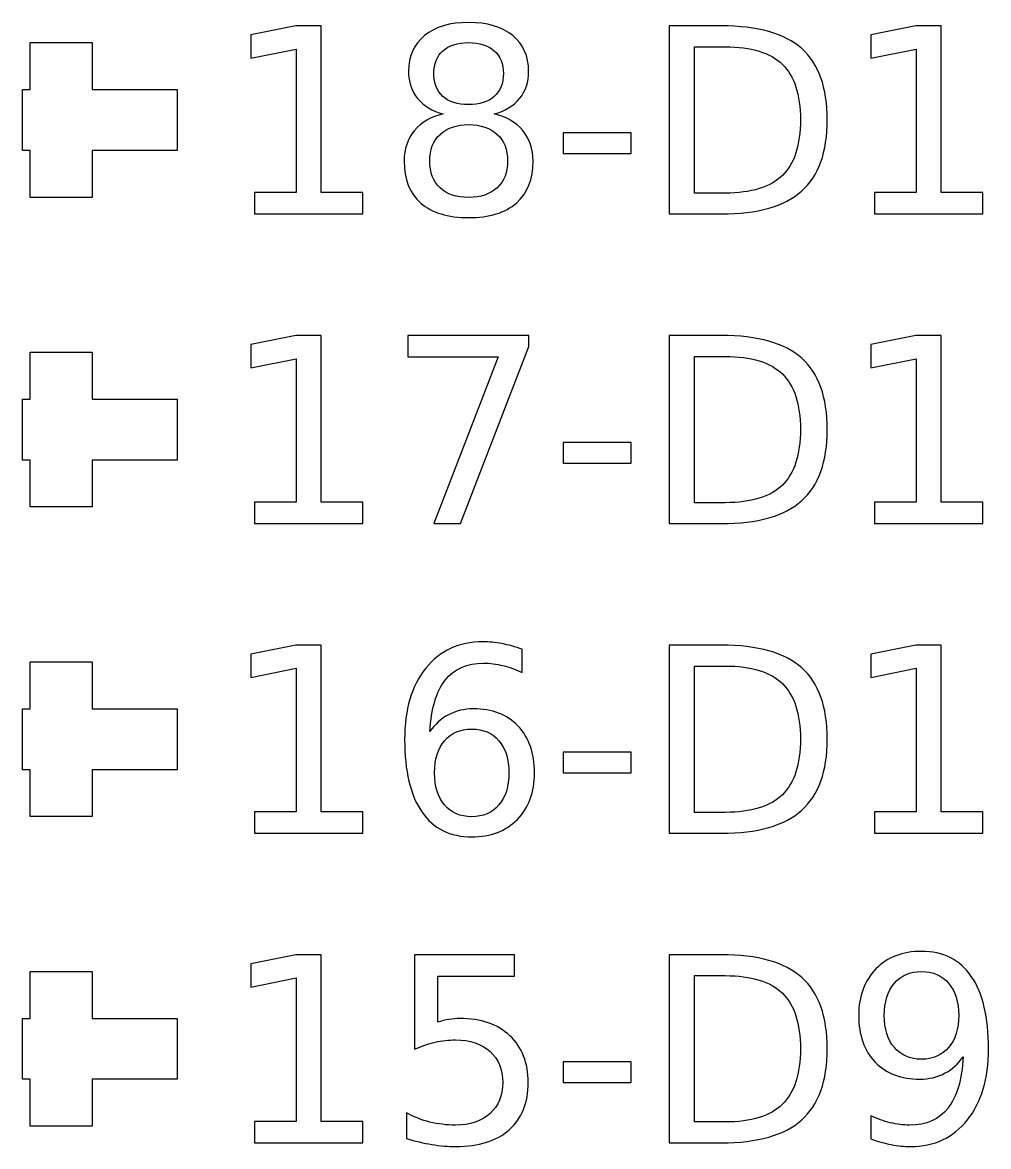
# Model space of a CAD drawing. Header units: centimetres. Extents: x -12.19 to -8.67, y -16.58 to -12.59.
# Drawn here: x -10.182 to -9.39, y -16.581 to -15.659 of the extents above; entities that cross this region are included whole.
import ezdxf

# ---------------------------------------------------------------- set-up
doc = ezdxf.new("R2010")
doc.units = ezdxf.units.CM
doc.header["$MEASUREMENT"] = 0
doc.layers.add('Layer 1', color=7, linetype='Continuous')

msp = doc.modelspace()

# ---------------------------------------------------------------- linework, layer by layer
at = {"layer": 'Layer 1', "color": 250}
for points, knots in [([(-9.99223, -15.79848), (-9.99223, -15.79848), (-9.95813, -15.79848), (-9.95813, -15.79848), (-9.95813, -15.79848), (-9.95813, -15.79848), (-9.95813, -15.68076), (-9.95813, -15.68076), (-9.95813, -15.68076), (-9.95813, -15.68076), (-9.99523, -15.68821), (-9.99523, -15.68821), (-9.99523, -15.68821), (-9.99523, -15.68821), (-9.99523, -15.66919), (-9.99523, -15.66919), (-9.99523, -15.66919), (-9.99523, -15.66919), (-9.95834, -15.66175), (-9.95834, -15.66175), (-9.95834, -15.66175), (-9.95834, -15.66175), (-9.93746, -15.66175), (-9.93746, -15.66175), (-9.93746, -15.66175), (-9.93746, -15.66175), (-9.93746, -15.79848), (-9.93746, -15.79848), (-9.93746, -15.79848), (-9.93746, -15.79848), (-9.90335, -15.79848), (-9.90335, -15.79848), (-9.90335, -15.79848), (-9.90335, -15.79848), (-9.90335, -15.81605), (-9.90335, -15.81605), (-9.90335, -15.81605), (-9.90335, -15.81605), (-9.99223, -15.81605), (-9.99223, -15.81605), (-9.99223, -15.81605), (-9.99223, -15.81605), (-9.99223, -15.79848), (-9.99223, -15.79848)], [0, 0, 0, 0, 0.090909, 0.090909, 0.090909, 0.090909, 0.181818, 0.181818, 0.181818, 0.181818, 0.272727, 0.272727, 0.272727, 0.272727, 0.363636, 0.363636, 0.363636, 0.363636, 0.454545, 0.454545, 0.454545, 0.454545, 0.545455, 0.545455, 0.545455, 0.545455, 0.636364, 0.636364, 0.636364, 0.636364, 0.727273, 0.727273, 0.727273, 0.727273, 0.818182, 0.818182, 0.818182, 0.818182, 0.909091, 0.909091, 0.909091, 0.909091, 1, 1, 1, 1]), ([(-9.83743, -15.73389), (-9.84638, -15.73167), (-9.85336, -15.72751), (-9.85837, -15.72137), (-9.85837, -15.72137), (-9.86334, -15.71526), (-9.86585, -15.70779), (-9.86585, -15.69897), (-9.86585, -15.69897), (-9.86585, -15.68662), (-9.86147, -15.67688), (-9.85269, -15.66972), (-9.85269, -15.66972), (-9.84391, -15.66256), (-9.83185, -15.65896), (-9.81658, -15.65896), (-9.81658, -15.65896), (-9.80123, -15.65896), (-9.78917, -15.66256), (-9.78042, -15.66972), (-9.78042, -15.66972), (-9.77167, -15.67688), (-9.7673, -15.68662), (-9.7673, -15.69897), (-9.7673, -15.69897), (-9.7673, -15.70779), (-9.7698, -15.71526), (-9.77477, -15.72137), (-9.77477, -15.72137), (-9.77978, -15.72751), (-9.78673, -15.73167), (-9.79562, -15.73389), (-9.79562, -15.73389), (-9.78553, -15.73622), (-9.7777, -15.7408), (-9.77209, -15.74765), (-9.77209, -15.74765), (-9.76648, -15.75446), (-9.76366, -15.76278), (-9.76366, -15.77266), (-9.76366, -15.77266), (-9.76366, -15.78758), (-9.76821, -15.79908), (-9.77735, -15.80705), (-9.77735, -15.80705), (-9.78649, -15.81506), (-9.79957, -15.81905), (-9.81658, -15.81905), (-9.81658, -15.81905), (-9.83358, -15.81905), (-9.84666, -15.81506), (-9.8558, -15.80705), (-9.8558, -15.80705), (-9.86493, -15.79908), (-9.86948, -15.78758), (-9.86948, -15.77266), (-9.86948, -15.77266), (-9.86948, -15.76278), (-9.86666, -15.75446), (-9.86102, -15.74765), (-9.86102, -15.74765), (-9.85534, -15.7408), (-9.84751, -15.73622), (-9.83743, -15.73389)], [0, 0, 0, 0, 0.0625, 0.0625, 0.0625, 0.0625, 0.125, 0.125, 0.125, 0.125, 0.1875, 0.1875, 0.1875, 0.1875, 0.25, 0.25, 0.25, 0.25, 0.3125, 0.3125, 0.3125, 0.3125, 0.375, 0.375, 0.375, 0.375, 0.4375, 0.4375, 0.4375, 0.4375, 0.5, 0.5, 0.5, 0.5, 0.5625, 0.5625, 0.5625, 0.5625, 0.625, 0.625, 0.625, 0.625, 0.6875, 0.6875, 0.6875, 0.6875, 0.75, 0.75, 0.75, 0.75, 0.8125, 0.8125, 0.8125, 0.8125, 0.875, 0.875, 0.875, 0.875, 0.9375, 0.9375, 0.9375, 0.9375, 1, 1, 1, 1]), ([(-9.65207, -15.66175), (-9.65207, -15.66175), (-9.60919, -15.66175), (-9.60919, -15.66175), (-9.60919, -15.66175), (-9.57927, -15.66175), (-9.55733, -15.66796), (-9.54336, -15.68041), (-9.54336, -15.68041), (-9.52936, -15.69283), (-9.52238, -15.7123), (-9.52238, -15.73876), (-9.52238, -15.73876), (-9.52238, -15.76536), (-9.5294, -15.78487), (-9.54347, -15.79735), (-9.54347, -15.79735), (-9.55751, -15.80981), (-9.57941, -15.81605), (-9.60919, -15.81605), (-9.60919, -15.81605), (-9.60919, -15.81605), (-9.65207, -15.81605), (-9.65207, -15.81605), (-9.65207, -15.81605), (-9.65207, -15.81605), (-9.65207, -15.66175), (-9.65207, -15.66175)], [0, 0, 0, 0, 0.142857, 0.142857, 0.142857, 0.142857, 0.285714, 0.285714, 0.285714, 0.285714, 0.428571, 0.428571, 0.428571, 0.428571, 0.571429, 0.571429, 0.571429, 0.571429, 0.714286, 0.714286, 0.714286, 0.714286, 0.857143, 0.857143, 0.857143, 0.857143, 1, 1, 1, 1]), ([(-9.48364, -15.79848), (-9.48364, -15.79848), (-9.44954, -15.79848), (-9.44954, -15.79848), (-9.44954, -15.79848), (-9.44954, -15.79848), (-9.44954, -15.68076), (-9.44954, -15.68076), (-9.44954, -15.68076), (-9.44954, -15.68076), (-9.48664, -15.68821), (-9.48664, -15.68821), (-9.48664, -15.68821), (-9.48664, -15.68821), (-9.48664, -15.66919), (-9.48664, -15.66919), (-9.48664, -15.66919), (-9.48664, -15.66919), (-9.44975, -15.66175), (-9.44975, -15.66175), (-9.44975, -15.66175), (-9.44975, -15.66175), (-9.42887, -15.66175), (-9.42887, -15.66175), (-9.42887, -15.66175), (-9.42887, -15.66175), (-9.42887, -15.79848), (-9.42887, -15.79848), (-9.42887, -15.79848), (-9.42887, -15.79848), (-9.39476, -15.79848), (-9.39476, -15.79848), (-9.39476, -15.79848), (-9.39476, -15.79848), (-9.39476, -15.81605), (-9.39476, -15.81605), (-9.39476, -15.81605), (-9.39476, -15.81605), (-9.48364, -15.81605), (-9.48364, -15.81605), (-9.48364, -15.81605), (-9.48364, -15.81605), (-9.48364, -15.79848), (-9.48364, -15.79848)], [0, 0, 0, 0, 0.090909, 0.090909, 0.090909, 0.090909, 0.181818, 0.181818, 0.181818, 0.181818, 0.272727, 0.272727, 0.272727, 0.272727, 0.363636, 0.363636, 0.363636, 0.363636, 0.454545, 0.454545, 0.454545, 0.454545, 0.545455, 0.545455, 0.545455, 0.545455, 0.636364, 0.636364, 0.636364, 0.636364, 0.727273, 0.727273, 0.727273, 0.727273, 0.818182, 0.818182, 0.818182, 0.818182, 0.909091, 0.909091, 0.909091, 0.909091, 1, 1, 1, 1]), ([(-9.84507, -15.70091), (-9.84507, -15.70891), (-9.84257, -15.71516), (-9.8376, -15.71964), (-9.8376, -15.71964), (-9.83259, -15.72412), (-9.82561, -15.72634), (-9.81658, -15.72634), (-9.81658, -15.72634), (-9.80762, -15.72634), (-9.80063, -15.72412), (-9.79555, -15.71964), (-9.79555, -15.71964), (-9.79051, -15.71516), (-9.78797, -15.70891), (-9.78797, -15.70091), (-9.78797, -15.70091), (-9.78797, -15.69293), (-9.79051, -15.68669), (-9.79555, -15.68221), (-9.79555, -15.68221), (-9.80063, -15.67773), (-9.80762, -15.67551), (-9.81658, -15.67551), (-9.81658, -15.67551), (-9.82561, -15.67551), (-9.83259, -15.67773), (-9.8376, -15.68221), (-9.8376, -15.68221), (-9.84257, -15.68669), (-9.84507, -15.69293), (-9.84507, -15.70091)], [0, 0, 0, 0, 0.125, 0.125, 0.125, 0.125, 0.25, 0.25, 0.25, 0.25, 0.375, 0.375, 0.375, 0.375, 0.5, 0.5, 0.5, 0.5, 0.625, 0.625, 0.625, 0.625, 0.75, 0.75, 0.75, 0.75, 0.875, 0.875, 0.875, 0.875, 1, 1, 1, 1]), ([(-9.63119, -15.67889), (-9.63119, -15.67889), (-9.63119, -15.79891), (-9.63119, -15.79891), (-9.63119, -15.79891), (-9.63119, -15.79891), (-9.60598, -15.79891), (-9.60598, -15.79891), (-9.60598, -15.79891), (-9.5847, -15.79891), (-9.56911, -15.79407), (-9.5592, -15.78444), (-9.5592, -15.78444), (-9.54932, -15.77478), (-9.54438, -15.75957), (-9.54438, -15.73876), (-9.54438, -15.73876), (-9.54438, -15.71809), (-9.54932, -15.70292), (-9.5592, -15.69332), (-9.5592, -15.69332), (-9.56911, -15.68369), (-9.5847, -15.67889), (-9.60598, -15.67889), (-9.60598, -15.67889), (-9.60598, -15.67889), (-9.63119, -15.67889), (-9.63119, -15.67889)], [0, 0, 0, 0, 0.142857, 0.142857, 0.142857, 0.142857, 0.285714, 0.285714, 0.285714, 0.285714, 0.428571, 0.428571, 0.428571, 0.428571, 0.571429, 0.571429, 0.571429, 0.571429, 0.714286, 0.714286, 0.714286, 0.714286, 0.857143, 0.857143, 0.857143, 0.857143, 1, 1, 1, 1]), ([(-9.81658, -15.74278), (-9.82649, -15.74278), (-9.83429, -15.74543), (-9.83996, -15.75075), (-9.83996, -15.75075), (-9.84564, -15.75604), (-9.84849, -15.76335), (-9.84849, -15.77262), (-9.84849, -15.77262), (-9.84849, -15.78194), (-9.84564, -15.78924), (-9.83996, -15.79453), (-9.83996, -15.79453), (-9.83429, -15.79986), (-9.82649, -15.8025), (-9.81658, -15.8025), (-9.81658, -15.8025), (-9.80666, -15.8025), (-9.79883, -15.79982), (-9.79312, -15.7945), (-9.79312, -15.7945), (-9.7874, -15.78917), (-9.78455, -15.78187), (-9.78455, -15.77262), (-9.78455, -15.77262), (-9.78455, -15.76335), (-9.7874, -15.75604), (-9.79308, -15.75075), (-9.79308, -15.75075), (-9.79876, -15.74543), (-9.80659, -15.74278), (-9.81658, -15.74278)], [0, 0, 0, 0, 0.125, 0.125, 0.125, 0.125, 0.25, 0.25, 0.25, 0.25, 0.375, 0.375, 0.375, 0.375, 0.5, 0.5, 0.5, 0.5, 0.625, 0.625, 0.625, 0.625, 0.75, 0.75, 0.75, 0.75, 0.875, 0.875, 0.875, 0.875, 1, 1, 1, 1]), ([(-9.73887, -15.74962), (-9.73887, -15.74962), (-9.68318, -15.74962), (-9.68318, -15.74962), (-9.68318, -15.74962), (-9.68318, -15.74962), (-9.68318, -15.76656), (-9.68318, -15.76656), (-9.68318, -15.76656), (-9.68318, -15.76656), (-9.73887, -15.76656), (-9.73887, -15.76656), (-9.73887, -15.76656), (-9.73887, -15.76656), (-9.73887, -15.74962), (-9.73887, -15.74962)], [0, 0, 0, 0, 0.25, 0.25, 0.25, 0.25, 0.5, 0.5, 0.5, 0.5, 0.75, 0.75, 0.75, 0.75, 1, 1, 1, 1]), ([(-9.99223, -16.05248), (-9.99223, -16.05248), (-9.95813, -16.05248), (-9.95813, -16.05248), (-9.95813, -16.05248), (-9.95813, -16.05248), (-9.95813, -15.93476), (-9.95813, -15.93476), (-9.95813, -15.93476), (-9.95813, -15.93476), (-9.99523, -15.94221), (-9.99523, -15.94221), (-9.99523, -15.94221), (-9.99523, -15.94221), (-9.99523, -15.92319), (-9.99523, -15.92319), (-9.99523, -15.92319), (-9.99523, -15.92319), (-9.95834, -15.91575), (-9.95834, -15.91575), (-9.95834, -15.91575), (-9.95834, -15.91575), (-9.93746, -15.91575), (-9.93746, -15.91575), (-9.93746, -15.91575), (-9.93746, -15.91575), (-9.93746, -16.05248), (-9.93746, -16.05248), (-9.93746, -16.05248), (-9.93746, -16.05248), (-9.90335, -16.05248), (-9.90335, -16.05248), (-9.90335, -16.05248), (-9.90335, -16.05248), (-9.90335, -16.07005), (-9.90335, -16.07005), (-9.90335, -16.07005), (-9.90335, -16.07005), (-9.99223, -16.07005), (-9.99223, -16.07005), (-9.99223, -16.07005), (-9.99223, -16.07005), (-9.99223, -16.05248), (-9.99223, -16.05248)], [0, 0, 0, 0, 0.090909, 0.090909, 0.090909, 0.090909, 0.181818, 0.181818, 0.181818, 0.181818, 0.272727, 0.272727, 0.272727, 0.272727, 0.363636, 0.363636, 0.363636, 0.363636, 0.454545, 0.454545, 0.454545, 0.454545, 0.545455, 0.545455, 0.545455, 0.545455, 0.636364, 0.636364, 0.636364, 0.636364, 0.727273, 0.727273, 0.727273, 0.727273, 0.818182, 0.818182, 0.818182, 0.818182, 0.909091, 0.909091, 0.909091, 0.909091, 1, 1, 1, 1]), ([(-9.86648, -15.91575), (-9.86648, -15.91575), (-9.76726, -15.91575), (-9.76726, -15.91575), (-9.76726, -15.91575), (-9.76726, -15.91575), (-9.76726, -15.92464), (-9.76726, -15.92464), (-9.76726, -15.92464), (-9.76726, -15.92464), (-9.82332, -16.07005), (-9.82332, -16.07005), (-9.82332, -16.07005), (-9.82332, -16.07005), (-9.84511, -16.07005), (-9.84511, -16.07005), (-9.84511, -16.07005), (-9.84511, -16.07005), (-9.79238, -15.93332), (-9.79238, -15.93332), (-9.79238, -15.93332), (-9.79238, -15.93332), (-9.86648, -15.93332), (-9.86648, -15.93332), (-9.86648, -15.93332), (-9.86648, -15.93332), (-9.86648, -15.91575), (-9.86648, -15.91575)], [0, 0, 0, 0, 0.142857, 0.142857, 0.142857, 0.142857, 0.285714, 0.285714, 0.285714, 0.285714, 0.428571, 0.428571, 0.428571, 0.428571, 0.571429, 0.571429, 0.571429, 0.571429, 0.714286, 0.714286, 0.714286, 0.714286, 0.857143, 0.857143, 0.857143, 0.857143, 1, 1, 1, 1]), ([(-9.65207, -15.91575), (-9.65207, -15.91575), (-9.60919, -15.91575), (-9.60919, -15.91575), (-9.60919, -15.91575), (-9.57927, -15.91575), (-9.55733, -15.92196), (-9.54336, -15.93441), (-9.54336, -15.93441), (-9.52936, -15.94683), (-9.52238, -15.9663), (-9.52238, -15.99276), (-9.52238, -15.99276), (-9.52238, -16.01936), (-9.5294, -16.03887), (-9.54347, -16.05135), (-9.54347, -16.05135), (-9.55751, -16.06381), (-9.57941, -16.07005), (-9.60919, -16.07005), (-9.60919, -16.07005), (-9.60919, -16.07005), (-9.65207, -16.07005), (-9.65207, -16.07005), (-9.65207, -16.07005), (-9.65207, -16.07005), (-9.65207, -15.91575), (-9.65207, -15.91575)], [0, 0, 0, 0, 0.142857, 0.142857, 0.142857, 0.142857, 0.285714, 0.285714, 0.285714, 0.285714, 0.428571, 0.428571, 0.428571, 0.428571, 0.571429, 0.571429, 0.571429, 0.571429, 0.714286, 0.714286, 0.714286, 0.714286, 0.857143, 0.857143, 0.857143, 0.857143, 1, 1, 1, 1]), ([(-9.48364, -16.05248), (-9.48364, -16.05248), (-9.44954, -16.05248), (-9.44954, -16.05248), (-9.44954, -16.05248), (-9.44954, -16.05248), (-9.44954, -15.93476), (-9.44954, -15.93476), (-9.44954, -15.93476), (-9.44954, -15.93476), (-9.48664, -15.94221), (-9.48664, -15.94221), (-9.48664, -15.94221), (-9.48664, -15.94221), (-9.48664, -15.92319), (-9.48664, -15.92319), (-9.48664, -15.92319), (-9.48664, -15.92319), (-9.44975, -15.91575), (-9.44975, -15.91575), (-9.44975, -15.91575), (-9.44975, -15.91575), (-9.42887, -15.91575), (-9.42887, -15.91575), (-9.42887, -15.91575), (-9.42887, -15.91575), (-9.42887, -16.05248), (-9.42887, -16.05248), (-9.42887, -16.05248), (-9.42887, -16.05248), (-9.39476, -16.05248), (-9.39476, -16.05248), (-9.39476, -16.05248), (-9.39476, -16.05248), (-9.39476, -16.07005), (-9.39476, -16.07005), (-9.39476, -16.07005), (-9.39476, -16.07005), (-9.48364, -16.07005), (-9.48364, -16.07005), (-9.48364, -16.07005), (-9.48364, -16.07005), (-9.48364, -16.05248), (-9.48364, -16.05248)], [0, 0, 0, 0, 0.090909, 0.090909, 0.090909, 0.090909, 0.181818, 0.181818, 0.181818, 0.181818, 0.272727, 0.272727, 0.272727, 0.272727, 0.363636, 0.363636, 0.363636, 0.363636, 0.454545, 0.454545, 0.454545, 0.454545, 0.545455, 0.545455, 0.545455, 0.545455, 0.636364, 0.636364, 0.636364, 0.636364, 0.727273, 0.727273, 0.727273, 0.727273, 0.818182, 0.818182, 0.818182, 0.818182, 0.909091, 0.909091, 0.909091, 0.909091, 1, 1, 1, 1]), ([(-9.63119, -15.93289), (-9.63119, -15.93289), (-9.63119, -16.05291), (-9.63119, -16.05291), (-9.63119, -16.05291), (-9.63119, -16.05291), (-9.60598, -16.05291), (-9.60598, -16.05291), (-9.60598, -16.05291), (-9.5847, -16.05291), (-9.56911, -16.04807), (-9.5592, -16.03844), (-9.5592, -16.03844), (-9.54932, -16.02878), (-9.54438, -16.01357), (-9.54438, -15.99276), (-9.54438, -15.99276), (-9.54438, -15.97209), (-9.54932, -15.95692), (-9.5592, -15.94732), (-9.5592, -15.94732), (-9.56911, -15.93769), (-9.5847, -15.93289), (-9.60598, -15.93289), (-9.60598, -15.93289), (-9.60598, -15.93289), (-9.63119, -15.93289), (-9.63119, -15.93289)], [0, 0, 0, 0, 0.142857, 0.142857, 0.142857, 0.142857, 0.285714, 0.285714, 0.285714, 0.285714, 0.428571, 0.428571, 0.428571, 0.428571, 0.571429, 0.571429, 0.571429, 0.571429, 0.714286, 0.714286, 0.714286, 0.714286, 0.857143, 0.857143, 0.857143, 0.857143, 1, 1, 1, 1]), ([(-9.73887, -16.00362), (-9.73887, -16.00362), (-9.68318, -16.00362), (-9.68318, -16.00362), (-9.68318, -16.00362), (-9.68318, -16.00362), (-9.68318, -16.02056), (-9.68318, -16.02056), (-9.68318, -16.02056), (-9.68318, -16.02056), (-9.73887, -16.02056), (-9.73887, -16.02056), (-9.73887, -16.02056), (-9.73887, -16.02056), (-9.73887, -16.00362), (-9.73887, -16.00362)], [0, 0, 0, 0, 0.25, 0.25, 0.25, 0.25, 0.5, 0.5, 0.5, 0.5, 0.75, 0.75, 0.75, 0.75, 1, 1, 1, 1]), ([(-9.99223, -16.30648), (-9.99223, -16.30648), (-9.95813, -16.30648), (-9.95813, -16.30648), (-9.95813, -16.30648), (-9.95813, -16.30648), (-9.95813, -16.18876), (-9.95813, -16.18876), (-9.95813, -16.18876), (-9.95813, -16.18876), (-9.99523, -16.19621), (-9.99523, -16.19621), (-9.99523, -16.19621), (-9.99523, -16.19621), (-9.99523, -16.17719), (-9.99523, -16.17719), (-9.99523, -16.17719), (-9.99523, -16.17719), (-9.95834, -16.16975), (-9.95834, -16.16975), (-9.95834, -16.16975), (-9.95834, -16.16975), (-9.93746, -16.16975), (-9.93746, -16.16975), (-9.93746, -16.16975), (-9.93746, -16.16975), (-9.93746, -16.30648), (-9.93746, -16.30648), (-9.93746, -16.30648), (-9.93746, -16.30648), (-9.90335, -16.30648), (-9.90335, -16.30648), (-9.90335, -16.30648), (-9.90335, -16.30648), (-9.90335, -16.32405), (-9.90335, -16.32405), (-9.90335, -16.32405), (-9.90335, -16.32405), (-9.99223, -16.32405), (-9.99223, -16.32405), (-9.99223, -16.32405), (-9.99223, -16.32405), (-9.99223, -16.30648), (-9.99223, -16.30648)], [0, 0, 0, 0, 0.090909, 0.090909, 0.090909, 0.090909, 0.181818, 0.181818, 0.181818, 0.181818, 0.272727, 0.272727, 0.272727, 0.272727, 0.363636, 0.363636, 0.363636, 0.363636, 0.454545, 0.454545, 0.454545, 0.454545, 0.545455, 0.545455, 0.545455, 0.545455, 0.636364, 0.636364, 0.636364, 0.636364, 0.727273, 0.727273, 0.727273, 0.727273, 0.818182, 0.818182, 0.818182, 0.818182, 0.909091, 0.909091, 0.909091, 0.909091, 1, 1, 1, 1]), ([(-9.77252, -16.17317), (-9.77252, -16.17317), (-9.77252, -16.19219), (-9.77252, -16.19219), (-9.77252, -16.19219), (-9.77774, -16.18972), (-9.78303, -16.18781), (-9.78839, -16.18651), (-9.78839, -16.18651), (-9.79372, -16.1852), (-9.79901, -16.18453), (-9.80427, -16.18453), (-9.80427, -16.18453), (-9.81802, -16.18453), (-9.82857, -16.18919), (-9.83584, -16.19847), (-9.83584, -16.19847), (-9.8431, -16.20778), (-9.84726, -16.22182), (-9.84828, -16.24066), (-9.84828, -16.24066), (-9.84422, -16.23466), (-9.83911, -16.23004), (-9.83298, -16.22683), (-9.83298, -16.22683), (-9.82684, -16.22362), (-9.82011, -16.22203), (-9.81273, -16.22203), (-9.81273, -16.22203), (-9.79725, -16.22203), (-9.78497, -16.22672), (-9.77597, -16.23614), (-9.77597, -16.23614), (-9.76698, -16.24556), (-9.7625, -16.25833), (-9.7625, -16.27452), (-9.7625, -16.27452), (-9.7625, -16.2904), (-9.76719, -16.3031), (-9.77654, -16.31269), (-9.77654, -16.31269), (-9.78592, -16.32225), (-9.79841, -16.32705), (-9.81397, -16.32705), (-9.81397, -16.32705), (-9.83182, -16.32705), (-9.84546, -16.3202), (-9.85491, -16.30652), (-9.85491, -16.30652), (-9.86433, -16.29287), (-9.86906, -16.27304), (-9.86906, -16.24704), (-9.86906, -16.24704), (-9.86906, -16.22266), (-9.86327, -16.20323), (-9.8517, -16.18873), (-9.8517, -16.18873), (-9.8401, -16.17423), (-9.82459, -16.16696), (-9.80508, -16.16696), (-9.80508, -16.16696), (-9.79986, -16.16696), (-9.79456, -16.16749), (-9.7892, -16.16852), (-9.7892, -16.16852), (-9.78388, -16.16954), (-9.7783, -16.17109), (-9.77252, -16.17317)], [0, 0, 0, 0, 0.058824, 0.058824, 0.058824, 0.058824, 0.117647, 0.117647, 0.117647, 0.117647, 0.176471, 0.176471, 0.176471, 0.176471, 0.235294, 0.235294, 0.235294, 0.235294, 0.294118, 0.294118, 0.294118, 0.294118, 0.352941, 0.352941, 0.352941, 0.352941, 0.411765, 0.411765, 0.411765, 0.411765, 0.470588, 0.470588, 0.470588, 0.470588, 0.529412, 0.529412, 0.529412, 0.529412, 0.588235, 0.588235, 0.588235, 0.588235, 0.647059, 0.647059, 0.647059, 0.647059, 0.705882, 0.705882, 0.705882, 0.705882, 0.764706, 0.764706, 0.764706, 0.764706, 0.823529, 0.823529, 0.823529, 0.823529, 0.882353, 0.882353, 0.882353, 0.882353, 0.941176, 0.941176, 0.941176, 0.941176, 1, 1, 1, 1]), ([(-9.65207, -16.16975), (-9.65207, -16.16975), (-9.60919, -16.16975), (-9.60919, -16.16975), (-9.60919, -16.16975), (-9.57927, -16.16975), (-9.55733, -16.17596), (-9.54336, -16.18841), (-9.54336, -16.18841), (-9.52936, -16.20083), (-9.52238, -16.2203), (-9.52238, -16.24676), (-9.52238, -16.24676), (-9.52238, -16.27336), (-9.5294, -16.29287), (-9.54347, -16.30535), (-9.54347, -16.30535), (-9.55751, -16.31781), (-9.57941, -16.32405), (-9.60919, -16.32405), (-9.60919, -16.32405), (-9.60919, -16.32405), (-9.65207, -16.32405), (-9.65207, -16.32405), (-9.65207, -16.32405), (-9.65207, -16.32405), (-9.65207, -16.16975), (-9.65207, -16.16975)], [0, 0, 0, 0, 0.142857, 0.142857, 0.142857, 0.142857, 0.285714, 0.285714, 0.285714, 0.285714, 0.428571, 0.428571, 0.428571, 0.428571, 0.571429, 0.571429, 0.571429, 0.571429, 0.714286, 0.714286, 0.714286, 0.714286, 0.857143, 0.857143, 0.857143, 0.857143, 1, 1, 1, 1]), ([(-9.48364, -16.30648), (-9.48364, -16.30648), (-9.44954, -16.30648), (-9.44954, -16.30648), (-9.44954, -16.30648), (-9.44954, -16.30648), (-9.44954, -16.18876), (-9.44954, -16.18876), (-9.44954, -16.18876), (-9.44954, -16.18876), (-9.48664, -16.19621), (-9.48664, -16.19621), (-9.48664, -16.19621), (-9.48664, -16.19621), (-9.48664, -16.17719), (-9.48664, -16.17719), (-9.48664, -16.17719), (-9.48664, -16.17719), (-9.44975, -16.16975), (-9.44975, -16.16975), (-9.44975, -16.16975), (-9.44975, -16.16975), (-9.42887, -16.16975), (-9.42887, -16.16975), (-9.42887, -16.16975), (-9.42887, -16.16975), (-9.42887, -16.30648), (-9.42887, -16.30648), (-9.42887, -16.30648), (-9.42887, -16.30648), (-9.39476, -16.30648), (-9.39476, -16.30648), (-9.39476, -16.30648), (-9.39476, -16.30648), (-9.39476, -16.32405), (-9.39476, -16.32405), (-9.39476, -16.32405), (-9.39476, -16.32405), (-9.48364, -16.32405), (-9.48364, -16.32405), (-9.48364, -16.32405), (-9.48364, -16.32405), (-9.48364, -16.30648), (-9.48364, -16.30648)], [0, 0, 0, 0, 0.090909, 0.090909, 0.090909, 0.090909, 0.181818, 0.181818, 0.181818, 0.181818, 0.272727, 0.272727, 0.272727, 0.272727, 0.363636, 0.363636, 0.363636, 0.363636, 0.454545, 0.454545, 0.454545, 0.454545, 0.545455, 0.545455, 0.545455, 0.545455, 0.636364, 0.636364, 0.636364, 0.636364, 0.727273, 0.727273, 0.727273, 0.727273, 0.818182, 0.818182, 0.818182, 0.818182, 0.909091, 0.909091, 0.909091, 0.909091, 1, 1, 1, 1]), ([(-9.63119, -16.18689), (-9.63119, -16.18689), (-9.63119, -16.30691), (-9.63119, -16.30691), (-9.63119, -16.30691), (-9.63119, -16.30691), (-9.60598, -16.30691), (-9.60598, -16.30691), (-9.60598, -16.30691), (-9.5847, -16.30691), (-9.56911, -16.30207), (-9.5592, -16.29244), (-9.5592, -16.29244), (-9.54932, -16.28278), (-9.54438, -16.26757), (-9.54438, -16.24676), (-9.54438, -16.24676), (-9.54438, -16.22609), (-9.54932, -16.21092), (-9.5592, -16.20132), (-9.5592, -16.20132), (-9.56911, -16.19169), (-9.5847, -16.18689), (-9.60598, -16.18689), (-9.60598, -16.18689), (-9.60598, -16.18689), (-9.63119, -16.18689), (-9.63119, -16.18689)], [0, 0, 0, 0, 0.142857, 0.142857, 0.142857, 0.142857, 0.285714, 0.285714, 0.285714, 0.285714, 0.428571, 0.428571, 0.428571, 0.428571, 0.571429, 0.571429, 0.571429, 0.571429, 0.714286, 0.714286, 0.714286, 0.714286, 0.857143, 0.857143, 0.857143, 0.857143, 1, 1, 1, 1]), ([(-9.81397, -16.23857), (-9.82335, -16.23857), (-9.83079, -16.24178), (-9.83626, -16.24817), (-9.83626, -16.24817), (-9.84172, -16.25459), (-9.84447, -16.26337), (-9.84447, -16.27452), (-9.84447, -16.27452), (-9.84447, -16.28563), (-9.84172, -16.29438), (-9.83626, -16.30084), (-9.83626, -16.30084), (-9.83079, -16.30729), (-9.82335, -16.3105), (-9.81397, -16.3105), (-9.81397, -16.3105), (-9.80462, -16.3105), (-9.79718, -16.30729), (-9.79171, -16.30084), (-9.79171, -16.30084), (-9.78624, -16.29438), (-9.78349, -16.28563), (-9.78349, -16.27452), (-9.78349, -16.27452), (-9.78349, -16.26337), (-9.78624, -16.25459), (-9.79171, -16.24817), (-9.79171, -16.24817), (-9.79718, -16.24178), (-9.80462, -16.23857), (-9.81397, -16.23857)], [0, 0, 0, 0, 0.125, 0.125, 0.125, 0.125, 0.25, 0.25, 0.25, 0.25, 0.375, 0.375, 0.375, 0.375, 0.5, 0.5, 0.5, 0.5, 0.625, 0.625, 0.625, 0.625, 0.75, 0.75, 0.75, 0.75, 0.875, 0.875, 0.875, 0.875, 1, 1, 1, 1]), ([(-9.73887, -16.25762), (-9.73887, -16.25762), (-9.68318, -16.25762), (-9.68318, -16.25762), (-9.68318, -16.25762), (-9.68318, -16.25762), (-9.68318, -16.27456), (-9.68318, -16.27456), (-9.68318, -16.27456), (-9.68318, -16.27456), (-9.73887, -16.27456), (-9.73887, -16.27456), (-9.73887, -16.27456), (-9.73887, -16.27456), (-9.73887, -16.25762), (-9.73887, -16.25762)], [0, 0, 0, 0, 0.25, 0.25, 0.25, 0.25, 0.5, 0.5, 0.5, 0.5, 0.75, 0.75, 0.75, 0.75, 1, 1, 1, 1]), ([(-9.48664, -16.57484), (-9.48664, -16.57484), (-9.48664, -16.55583), (-9.48664, -16.55583), (-9.48664, -16.55583), (-9.48142, -16.5583), (-9.47609, -16.5602), (-9.47073, -16.56151), (-9.47073, -16.56151), (-9.46534, -16.56281), (-9.46009, -16.56348), (-9.4549, -16.56348), (-9.4549, -16.56348), (-9.44115, -16.56348), (-9.4306, -16.55886), (-9.42333, -16.54958), (-9.42333, -16.54958), (-9.41606, -16.5403), (-9.4119, -16.52623), (-9.41088, -16.50736), (-9.41088, -16.50736), (-9.41486, -16.51328), (-9.41994, -16.51783), (-9.42608, -16.52101), (-9.42608, -16.52101), (-9.43222, -16.52418), (-9.43899, -16.52577), (-9.44644, -16.52577), (-9.44644, -16.52577), (-9.46185, -16.52577), (-9.47408, -16.52111), (-9.48308, -16.51177), (-9.48308, -16.51177), (-9.49208, -16.50242), (-9.49656, -16.48965), (-9.49656, -16.47345), (-9.49656, -16.47345), (-9.49656, -16.45762), (-9.49186, -16.44492), (-9.48252, -16.43532), (-9.48252, -16.43532), (-9.47313, -16.42576), (-9.46065, -16.42096), (-9.4451, -16.42096), (-9.4451, -16.42096), (-9.42725, -16.42096), (-9.41363, -16.42781), (-9.40421, -16.44149), (-9.40421, -16.44149), (-9.39479, -16.45515), (-9.3901, -16.47501), (-9.3901, -16.50104), (-9.3901, -16.50104), (-9.3901, -16.52538), (-9.39589, -16.54478), (-9.40742, -16.55928), (-9.40742, -16.55928), (-9.41896, -16.57378), (-9.43448, -16.58105), (-9.45399, -16.58105), (-9.45399, -16.58105), (-9.45921, -16.58105), (-9.46453, -16.58052), (-9.46989, -16.5795), (-9.46989, -16.5795), (-9.47528, -16.57847), (-9.48086, -16.57692), (-9.48664, -16.57484)], [0, 0, 0, 0, 0.058824, 0.058824, 0.058824, 0.058824, 0.117647, 0.117647, 0.117647, 0.117647, 0.176471, 0.176471, 0.176471, 0.176471, 0.235294, 0.235294, 0.235294, 0.235294, 0.294118, 0.294118, 0.294118, 0.294118, 0.352941, 0.352941, 0.352941, 0.352941, 0.411765, 0.411765, 0.411765, 0.411765, 0.470588, 0.470588, 0.470588, 0.470588, 0.529412, 0.529412, 0.529412, 0.529412, 0.588235, 0.588235, 0.588235, 0.588235, 0.647059, 0.647059, 0.647059, 0.647059, 0.705882, 0.705882, 0.705882, 0.705882, 0.764706, 0.764706, 0.764706, 0.764706, 0.823529, 0.823529, 0.823529, 0.823529, 0.882353, 0.882353, 0.882353, 0.882353, 0.941176, 0.941176, 0.941176, 0.941176, 1, 1, 1, 1]), ([(-9.99223, -16.56048), (-9.99223, -16.56048), (-9.95813, -16.56048), (-9.95813, -16.56048), (-9.95813, -16.56048), (-9.95813, -16.56048), (-9.95813, -16.44276), (-9.95813, -16.44276), (-9.95813, -16.44276), (-9.95813, -16.44276), (-9.99523, -16.45021), (-9.99523, -16.45021), (-9.99523, -16.45021), (-9.99523, -16.45021), (-9.99523, -16.43119), (-9.99523, -16.43119), (-9.99523, -16.43119), (-9.99523, -16.43119), (-9.95834, -16.42375), (-9.95834, -16.42375), (-9.95834, -16.42375), (-9.95834, -16.42375), (-9.93746, -16.42375), (-9.93746, -16.42375), (-9.93746, -16.42375), (-9.93746, -16.42375), (-9.93746, -16.56048), (-9.93746, -16.56048), (-9.93746, -16.56048), (-9.93746, -16.56048), (-9.90335, -16.56048), (-9.90335, -16.56048), (-9.90335, -16.56048), (-9.90335, -16.56048), (-9.90335, -16.57805), (-9.90335, -16.57805), (-9.90335, -16.57805), (-9.90335, -16.57805), (-9.99223, -16.57805), (-9.99223, -16.57805), (-9.99223, -16.57805), (-9.99223, -16.57805), (-9.99223, -16.56048), (-9.99223, -16.56048)], [0, 0, 0, 0, 0.090909, 0.090909, 0.090909, 0.090909, 0.181818, 0.181818, 0.181818, 0.181818, 0.272727, 0.272727, 0.272727, 0.272727, 0.363636, 0.363636, 0.363636, 0.363636, 0.454545, 0.454545, 0.454545, 0.454545, 0.545455, 0.545455, 0.545455, 0.545455, 0.636364, 0.636364, 0.636364, 0.636364, 0.727273, 0.727273, 0.727273, 0.727273, 0.818182, 0.818182, 0.818182, 0.818182, 0.909091, 0.909091, 0.909091, 0.909091, 1, 1, 1, 1]), ([(-9.86098, -16.42375), (-9.86098, -16.42375), (-9.77904, -16.42375), (-9.77904, -16.42375), (-9.77904, -16.42375), (-9.77904, -16.42375), (-9.77904, -16.44132), (-9.77904, -16.44132), (-9.77904, -16.44132), (-9.77904, -16.44132), (-9.84186, -16.44132), (-9.84186, -16.44132), (-9.84186, -16.44132), (-9.84186, -16.44132), (-9.84186, -16.47913), (-9.84186, -16.47913), (-9.84186, -16.47913), (-9.83883, -16.47811), (-9.8358, -16.47734), (-9.83277, -16.47681), (-9.83277, -16.47681), (-9.82974, -16.47628), (-9.8267, -16.47603), (-9.82367, -16.47603), (-9.82367, -16.47603), (-9.80645, -16.47603), (-9.79284, -16.48076), (-9.78278, -16.49018), (-9.78278, -16.49018), (-9.77273, -16.49963), (-9.76768, -16.5124), (-9.76768, -16.52852), (-9.76768, -16.52852), (-9.76768, -16.54514), (-9.77283, -16.55805), (-9.78317, -16.56726), (-9.78317, -16.56726), (-9.79351, -16.57646), (-9.80808, -16.58105), (-9.82691, -16.58105), (-9.82691, -16.58105), (-9.83337, -16.58105), (-9.83996, -16.58048), (-9.84669, -16.57939), (-9.84669, -16.57939), (-9.8534, -16.5783), (-9.86035, -16.57664), (-9.86751, -16.57442), (-9.86751, -16.57442), (-9.86751, -16.57442), (-9.86751, -16.55343), (-9.86751, -16.55343), (-9.86751, -16.55343), (-9.8613, -16.55681), (-9.85491, -16.55932), (-9.84828, -16.56098), (-9.84828, -16.56098), (-9.84168, -16.56263), (-9.83467, -16.56348), (-9.8273, -16.56348), (-9.8273, -16.56348), (-9.81541, -16.56348), (-9.80596, -16.56034), (-9.79901, -16.55406), (-9.79901, -16.55406), (-9.79206, -16.54782), (-9.78857, -16.53928), (-9.78857, -16.52852), (-9.78857, -16.52852), (-9.78857, -16.5178), (-9.79206, -16.50926), (-9.79901, -16.50302), (-9.79901, -16.50302), (-9.80596, -16.49674), (-9.81538, -16.4936), (-9.8273, -16.4936), (-9.8273, -16.4936), (-9.83288, -16.4936), (-9.83845, -16.49423), (-9.84398, -16.49547), (-9.84398, -16.49547), (-9.84952, -16.4967), (-9.8552, -16.49864), (-9.86098, -16.50125), (-9.86098, -16.50125), (-9.86098, -16.50125), (-9.86098, -16.42375), (-9.86098, -16.42375)], [0, 0, 0, 0, 0.045455, 0.045455, 0.045455, 0.045455, 0.090909, 0.090909, 0.090909, 0.090909, 0.136364, 0.136364, 0.136364, 0.136364, 0.181818, 0.181818, 0.181818, 0.181818, 0.227273, 0.227273, 0.227273, 0.227273, 0.272727, 0.272727, 0.272727, 0.272727, 0.318182, 0.318182, 0.318182, 0.318182, 0.363636, 0.363636, 0.363636, 0.363636, 0.409091, 0.409091, 0.409091, 0.409091, 0.454545, 0.454545, 0.454545, 0.454545, 0.5, 0.5, 0.5, 0.5, 0.545455, 0.545455, 0.545455, 0.545455, 0.590909, 0.590909, 0.590909, 0.590909, 0.636364, 0.636364, 0.636364, 0.636364, 0.681818, 0.681818, 0.681818, 0.681818, 0.727273, 0.727273, 0.727273, 0.727273, 0.772727, 0.772727, 0.772727, 0.772727, 0.818182, 0.818182, 0.818182, 0.818182, 0.863636, 0.863636, 0.863636, 0.863636, 0.909091, 0.909091, 0.909091, 0.909091, 0.954545, 0.954545, 0.954545, 0.954545, 1, 1, 1, 1]), ([(-9.65207, -16.42375), (-9.65207, -16.42375), (-9.60919, -16.42375), (-9.60919, -16.42375), (-9.60919, -16.42375), (-9.57927, -16.42375), (-9.55733, -16.42996), (-9.54336, -16.44241), (-9.54336, -16.44241), (-9.52936, -16.45483), (-9.52238, -16.4743), (-9.52238, -16.50076), (-9.52238, -16.50076), (-9.52238, -16.52736), (-9.5294, -16.54687), (-9.54347, -16.55935), (-9.54347, -16.55935), (-9.55751, -16.57181), (-9.57941, -16.57805), (-9.60919, -16.57805), (-9.60919, -16.57805), (-9.60919, -16.57805), (-9.65207, -16.57805), (-9.65207, -16.57805), (-9.65207, -16.57805), (-9.65207, -16.57805), (-9.65207, -16.42375), (-9.65207, -16.42375)], [0, 0, 0, 0, 0.142857, 0.142857, 0.142857, 0.142857, 0.285714, 0.285714, 0.285714, 0.285714, 0.428571, 0.428571, 0.428571, 0.428571, 0.571429, 0.571429, 0.571429, 0.571429, 0.714286, 0.714286, 0.714286, 0.714286, 0.857143, 0.857143, 0.857143, 0.857143, 1, 1, 1, 1]), ([(-9.44506, -16.50944), (-9.43571, -16.50944), (-9.42827, -16.50623), (-9.4228, -16.49984), (-9.4228, -16.49984), (-9.41733, -16.49342), (-9.41458, -16.48464), (-9.41458, -16.47345), (-9.41458, -16.47345), (-9.41458, -16.46238), (-9.41733, -16.45363), (-9.4228, -16.44717), (-9.4228, -16.44717), (-9.42827, -16.44072), (-9.43571, -16.43751), (-9.44506, -16.43751), (-9.44506, -16.43751), (-9.45445, -16.43751), (-9.46189, -16.44072), (-9.46735, -16.44717), (-9.46735, -16.44717), (-9.47281, -16.45363), (-9.47557, -16.46238), (-9.47557, -16.47345), (-9.47557, -16.47345), (-9.47557, -16.48464), (-9.47281, -16.49342), (-9.46735, -16.49984), (-9.46735, -16.49984), (-9.46189, -16.50623), (-9.45445, -16.50944), (-9.44506, -16.50944)], [0, 0, 0, 0, 0.125, 0.125, 0.125, 0.125, 0.25, 0.25, 0.25, 0.25, 0.375, 0.375, 0.375, 0.375, 0.5, 0.5, 0.5, 0.5, 0.625, 0.625, 0.625, 0.625, 0.75, 0.75, 0.75, 0.75, 0.875, 0.875, 0.875, 0.875, 1, 1, 1, 1]), ([(-9.63119, -16.44089), (-9.63119, -16.44089), (-9.63119, -16.56091), (-9.63119, -16.56091), (-9.63119, -16.56091), (-9.63119, -16.56091), (-9.60598, -16.56091), (-9.60598, -16.56091), (-9.60598, -16.56091), (-9.5847, -16.56091), (-9.56911, -16.55607), (-9.5592, -16.54644), (-9.5592, -16.54644), (-9.54932, -16.53678), (-9.54438, -16.52157), (-9.54438, -16.50076), (-9.54438, -16.50076), (-9.54438, -16.48009), (-9.54932, -16.46492), (-9.5592, -16.45532), (-9.5592, -16.45532), (-9.56911, -16.44569), (-9.5847, -16.44089), (-9.60598, -16.44089), (-9.60598, -16.44089), (-9.60598, -16.44089), (-9.63119, -16.44089), (-9.63119, -16.44089)], [0, 0, 0, 0, 0.142857, 0.142857, 0.142857, 0.142857, 0.285714, 0.285714, 0.285714, 0.285714, 0.428571, 0.428571, 0.428571, 0.428571, 0.571429, 0.571429, 0.571429, 0.571429, 0.714286, 0.714286, 0.714286, 0.714286, 0.857143, 0.857143, 0.857143, 0.857143, 1, 1, 1, 1]), ([(-9.73887, -16.51162), (-9.73887, -16.51162), (-9.68318, -16.51162), (-9.68318, -16.51162), (-9.68318, -16.51162), (-9.68318, -16.51162), (-9.68318, -16.52856), (-9.68318, -16.52856), (-9.68318, -16.52856), (-9.68318, -16.52856), (-9.73887, -16.52856), (-9.73887, -16.52856), (-9.73887, -16.52856), (-9.73887, -16.52856), (-9.73887, -16.51162), (-9.73887, -16.51162)], [0, 0, 0, 0, 0.25, 0.25, 0.25, 0.25, 0.5, 0.5, 0.5, 0.5, 0.75, 0.75, 0.75, 0.75, 1, 1, 1, 1])]:
    msp.add_open_spline(points, degree=3, knots=knots, dxfattribs=at)
at = {"layer": 'Layer 1', "color": 250, "lineweight": 25}
for points in [[(-10.17615, -15.80242), (-10.17615, -15.80242), (-10.12535, -15.80242), (-10.12535, -15.80242), (-10.12535, -15.80242), (-10.12535, -15.80242), (-10.12535, -15.76392), (-10.12535, -15.76392), (-10.12535, -15.76392), (-10.12535, -15.76392), (-10.0555, -15.76392), (-10.0555, -15.76392), (-10.0555, -15.76392), (-10.0555, -15.76392), (-10.0555, -15.71392), (-10.0555, -15.71392), (-10.0555, -15.71392), (-10.0555, -15.71392), (-10.12535, -15.71392), (-10.12535, -15.71392), (-10.12535, -15.71392), (-10.12535, -15.71392), (-10.12535, -15.67542), (-10.12535, -15.67542), (-10.12535, -15.67542), (-10.12535, -15.67542), (-10.17615, -15.67542), (-10.17615, -15.67542), (-10.17615, -15.67542), (-10.17615, -15.67542), (-10.17615, -15.71392), (-10.17615, -15.71392), (-10.17615, -15.71392), (-10.17615, -15.71392), (-10.1825, -15.71392), (-10.1825, -15.71392), (-10.1825, -15.71392), (-10.1825, -15.71392), (-10.1825, -15.76392), (-10.1825, -15.76392), (-10.1825, -15.76392), (-10.1825, -15.76392), (-10.17615, -15.76392), (-10.17615, -15.76392), (-10.17615, -15.76392), (-10.17615, -15.76392), (-10.17615, -15.80242), (-10.17615, -15.80242)], [(-10.17615, -16.05642), (-10.17615, -16.05642), (-10.12535, -16.05642), (-10.12535, -16.05642), (-10.12535, -16.05642), (-10.12535, -16.05642), (-10.12535, -16.01792), (-10.12535, -16.01792), (-10.12535, -16.01792), (-10.12535, -16.01792), (-10.0555, -16.01792), (-10.0555, -16.01792), (-10.0555, -16.01792), (-10.0555, -16.01792), (-10.0555, -15.96792), (-10.0555, -15.96792), (-10.0555, -15.96792), (-10.0555, -15.96792), (-10.12535, -15.96792), (-10.12535, -15.96792), (-10.12535, -15.96792), (-10.12535, -15.96792), (-10.12535, -15.92942), (-10.12535, -15.92942), (-10.12535, -15.92942), (-10.12535, -15.92942), (-10.17615, -15.92942), (-10.17615, -15.92942), (-10.17615, -15.92942), (-10.17615, -15.92942), (-10.17615, -15.96792), (-10.17615, -15.96792), (-10.17615, -15.96792), (-10.17615, -15.96792), (-10.1825, -15.96792), (-10.1825, -15.96792), (-10.1825, -15.96792), (-10.1825, -15.96792), (-10.1825, -16.01792), (-10.1825, -16.01792), (-10.1825, -16.01792), (-10.1825, -16.01792), (-10.17615, -16.01792), (-10.17615, -16.01792), (-10.17615, -16.01792), (-10.17615, -16.01792), (-10.17615, -16.05642), (-10.17615, -16.05642)], [(-10.17615, -16.31042), (-10.17615, -16.31042), (-10.12535, -16.31042), (-10.12535, -16.31042), (-10.12535, -16.31042), (-10.12535, -16.31042), (-10.12535, -16.27192), (-10.12535, -16.27192), (-10.12535, -16.27192), (-10.12535, -16.27192), (-10.0555, -16.27192), (-10.0555, -16.27192), (-10.0555, -16.27192), (-10.0555, -16.27192), (-10.0555, -16.22192), (-10.0555, -16.22192), (-10.0555, -16.22192), (-10.0555, -16.22192), (-10.12535, -16.22192), (-10.12535, -16.22192), (-10.12535, -16.22192), (-10.12535, -16.22192), (-10.12535, -16.18342), (-10.12535, -16.18342), (-10.12535, -16.18342), (-10.12535, -16.18342), (-10.17615, -16.18342), (-10.17615, -16.18342), (-10.17615, -16.18342), (-10.17615, -16.18342), (-10.17615, -16.22192), (-10.17615, -16.22192), (-10.17615, -16.22192), (-10.17615, -16.22192), (-10.1825, -16.22192), (-10.1825, -16.22192), (-10.1825, -16.22192), (-10.1825, -16.22192), (-10.1825, -16.27192), (-10.1825, -16.27192), (-10.1825, -16.27192), (-10.1825, -16.27192), (-10.17615, -16.27192), (-10.17615, -16.27192), (-10.17615, -16.27192), (-10.17615, -16.27192), (-10.17615, -16.31042), (-10.17615, -16.31042)], [(-10.17615, -16.56442), (-10.17615, -16.56442), (-10.12535, -16.56442), (-10.12535, -16.56442), (-10.12535, -16.56442), (-10.12535, -16.56442), (-10.12535, -16.52592), (-10.12535, -16.52592), (-10.12535, -16.52592), (-10.12535, -16.52592), (-10.0555, -16.52592), (-10.0555, -16.52592), (-10.0555, -16.52592), (-10.0555, -16.52592), (-10.0555, -16.47592), (-10.0555, -16.47592), (-10.0555, -16.47592), (-10.0555, -16.47592), (-10.12535, -16.47592), (-10.12535, -16.47592), (-10.12535, -16.47592), (-10.12535, -16.47592), (-10.12535, -16.43742), (-10.12535, -16.43742), (-10.12535, -16.43742), (-10.12535, -16.43742), (-10.17615, -16.43742), (-10.17615, -16.43742), (-10.17615, -16.43742), (-10.17615, -16.43742), (-10.17615, -16.47592), (-10.17615, -16.47592), (-10.17615, -16.47592), (-10.17615, -16.47592), (-10.1825, -16.47592), (-10.1825, -16.47592), (-10.1825, -16.47592), (-10.1825, -16.47592), (-10.1825, -16.52592), (-10.1825, -16.52592), (-10.1825, -16.52592), (-10.1825, -16.52592), (-10.17615, -16.52592), (-10.17615, -16.52592), (-10.17615, -16.52592), (-10.17615, -16.52592), (-10.17615, -16.56442), (-10.17615, -16.56442)]]:
    msp.add_open_spline(points, degree=3, knots=[0, 0, 0, 0, 0.083333, 0.083333, 0.083333, 0.083333, 0.166667, 0.166667, 0.166667, 0.166667, 0.25, 0.25, 0.25, 0.25, 0.333333, 0.333333, 0.333333, 0.333333, 0.416667, 0.416667, 0.416667, 0.416667, 0.5, 0.5, 0.5, 0.5, 0.583333, 0.583333, 0.583333, 0.583333, 0.666667, 0.666667, 0.666667, 0.666667, 0.75, 0.75, 0.75, 0.75, 0.833333, 0.833333, 0.833333, 0.833333, 0.916667, 0.916667, 0.916667, 0.916667, 1, 1, 1, 1], dxfattribs=at)

doc.saveas('drawing.dxf')
